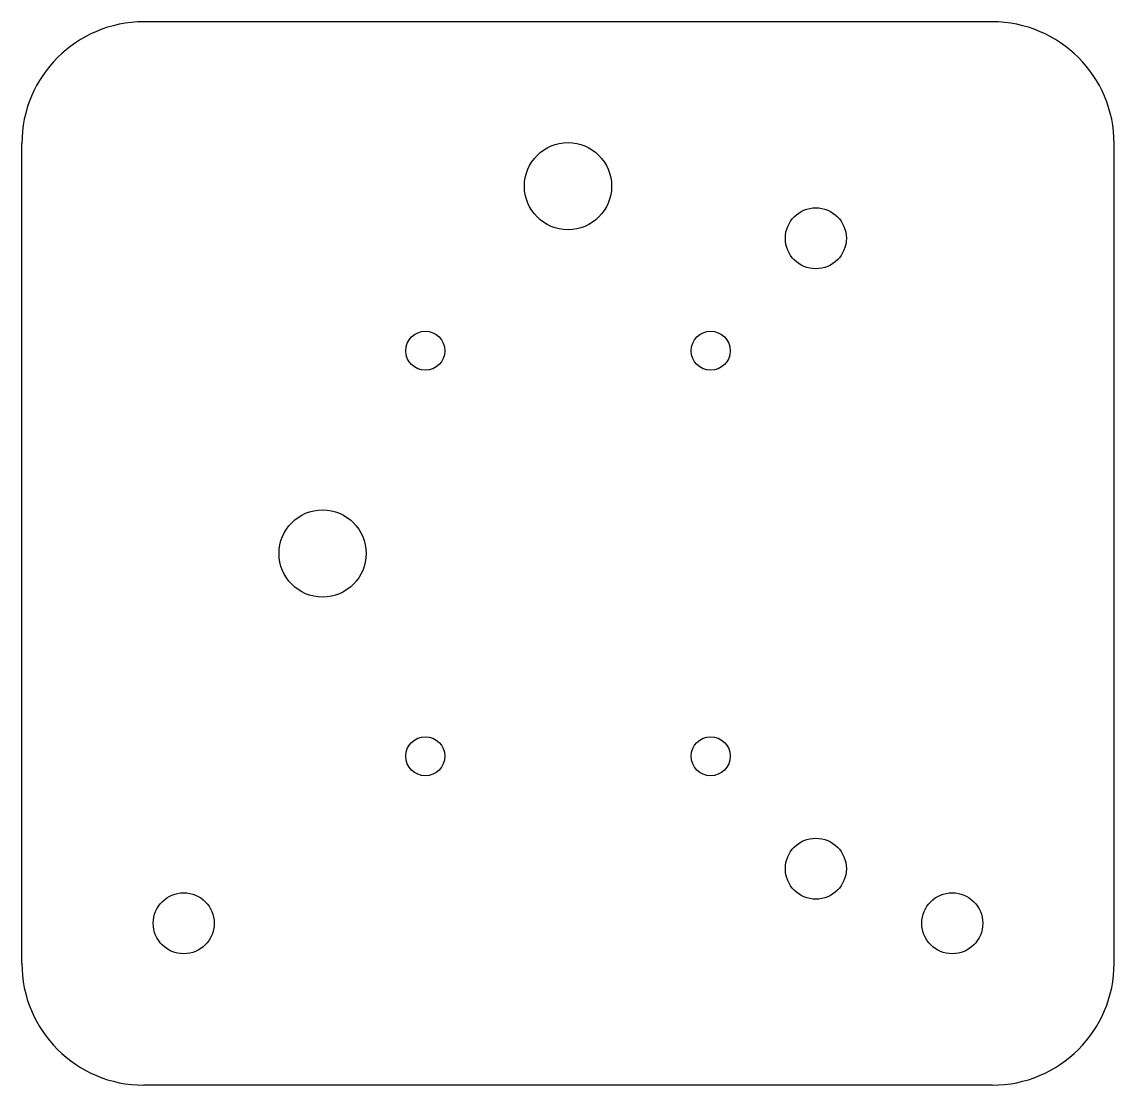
# Model space of a CAD drawing. Extents: x 880.4 to 969.9, y -112.7 to -25.5.
import ezdxf

# ---------------------------------------------------------------- set-up
doc = ezdxf.new("R2010")
doc.units = 0
doc.header["$MEASUREMENT"] = 0
doc.layers.add('VISIBLE', color=7, linetype='CONTINUOUS')

msp = doc.modelspace()

# ---------------------------------------------------------------- linework, layer by layer
at = {"layer": 'VISIBLE'}
for p, q in [((959.94, -25.493), (890.383, -25.493)), ((880.383, -102.68), (880.383, -35.493)), ((969.94, -102.68), (969.94, -35.493)), ((959.94, -112.68), (890.383, -112.68))]:
    msp.add_line(p, q, dxfattribs=at)
for centre, radius in [((925.162, -38.967), 3.575), ((945.482, -43.241), 2.5), ((913.462, -52.463), 1.6), ((936.862, -52.463), 1.6), ((905.042, -69.087), 3.575), ((913.462, -85.71), 1.6), ((936.862, -85.71), 1.6), ((945.482, -94.933), 2.5), ((893.656, -99.407), 2.5), ((956.667, -99.407), 2.5)]:
    msp.add_circle(centre, radius, dxfattribs=at)
for centre, start, end in [((890.383, -35.493), 90, 180), ((959.94, -35.493), 0, 90), ((890.383, -102.68), 180, 270), ((959.94, -102.68), 270, 0)]:
    msp.add_arc(centre, 10, start, end, dxfattribs=at)

doc.saveas('drawing.dxf')
